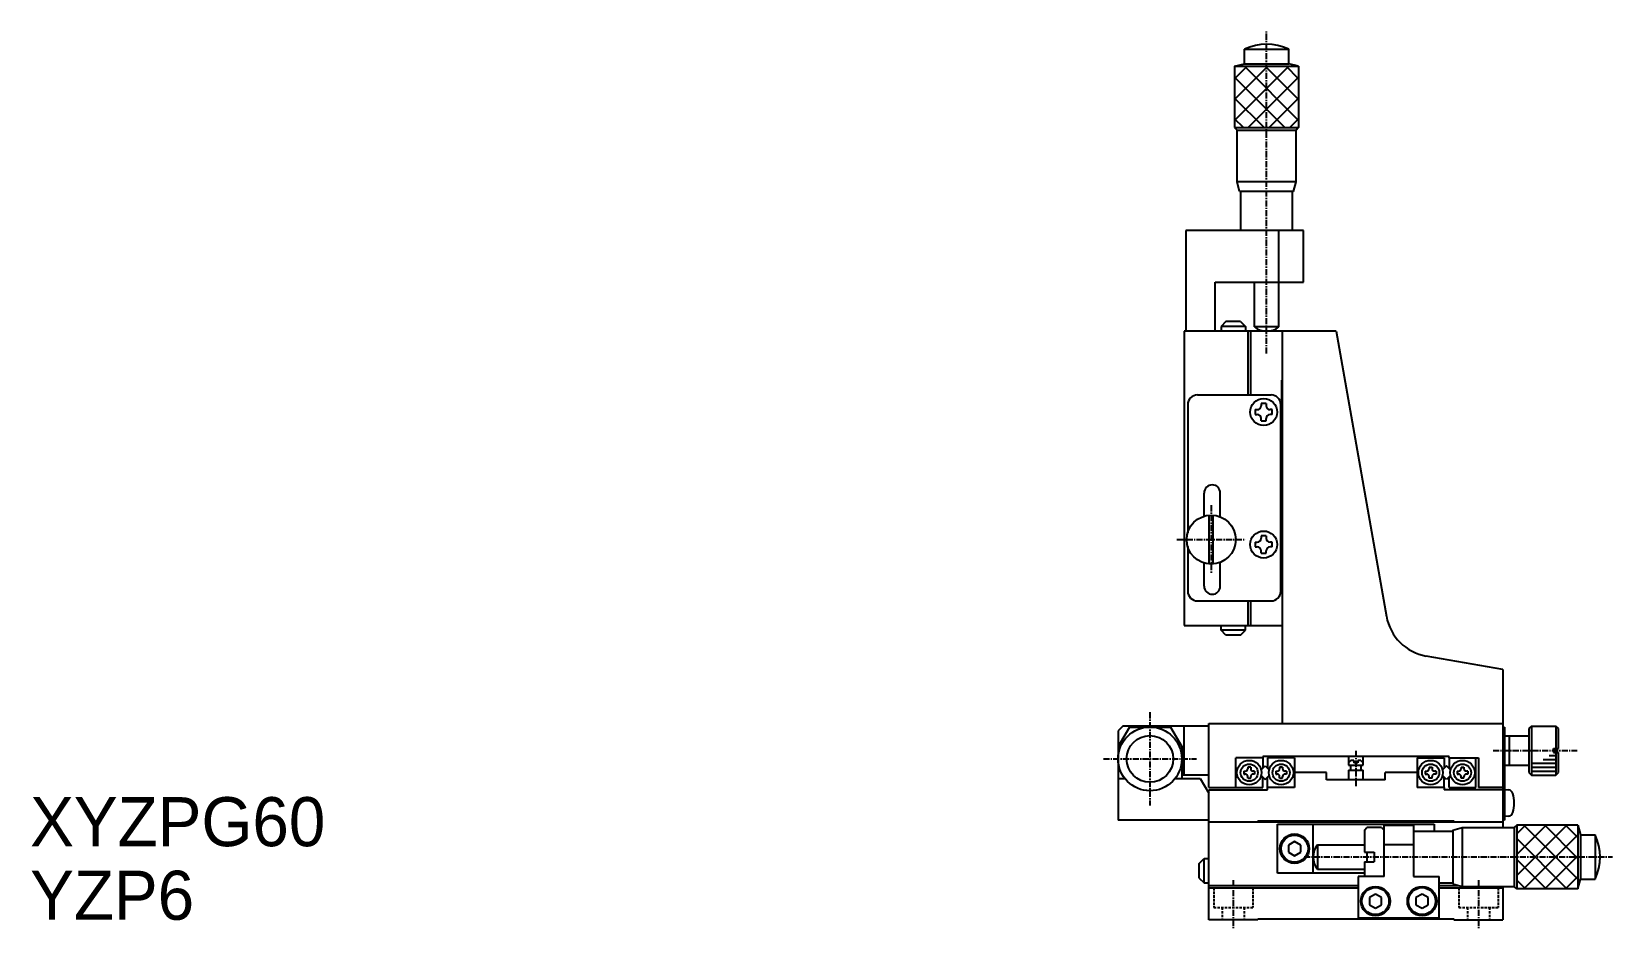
# Model space of a CAD drawing. Extents: x 12 to 547, y 6 to 541.
# Drawn here: x 13.1 to 335.5, y 6 to 188.8 of the extents above; entities that cross this region are included whole.
import ezdxf

# ---------------------------------------------------------------- set-up
doc = ezdxf.new("R2010")
doc.units = 0
doc.linetypes.add('CENTER', pattern=[2, 1.25, -0.25, 0.25, -0.25])
doc.linetypes.add('DASHED', pattern=[0.75, 0.5, -0.25])
doc.layers.get('0').update_dxf_attribs({"linetype": 'CONTINUOUS'})
doc.layers.add('CENTER', color=1, linetype='CENTER')

msp = doc.modelspace()

# ---------------------------------------------------------------- linework, layer by layer
at = {"color": 7, "linetype": 'CONTINUOUS'}
for p, q in [((260.47, 185.28), (269.47, 185.28)), ((260.47, 182.28), (260.47, 185.28)), ((269.47, 182.28), (269.47, 185.28)), ((258.45, 181.78), (260.47, 182.28)), ((258.45, 181.78), (271.49, 181.78)), ((258.45, 181.78), (258.45, 169.28)), ((260.47, 182.28), (269.47, 182.28)), ((271.49, 181.78), (269.47, 182.28)), ((271.49, 181.78), (271.49, 169.28)), ((258.45, 169.28), (271.49, 169.28)), ((258.45, 169.28), (258.95, 168.78)), ((258.95, 168.78), (270.99, 168.78)), ((258.95, 158.21), (258.95, 168.78)), ((271.49, 169.28), (270.99, 168.78)), ((270.99, 158.21), (270.99, 168.78)), ((259.47, 156.28), (258.95, 158.21)), ((270.99, 158.21), (258.99, 158.21)), ((270.47, 156.28), (270.99, 158.21)), ((270.47, 156.28), (259.47, 156.28)), ((259.72, 148.28), (259.72, 156.28)), ((270.22, 148.28), (270.22, 156.28)), ((248.47, 148.28), (248.47, 127.78)), ((272.47, 148.28), (248.47, 148.28)), ((267.47, 128.65), (267.47, 148.28)), ((272.47, 137.78), (272.47, 148.28)), ((254.47, 127.78), (254.47, 137.78)), ((254.47, 137.78), (272.47, 137.78)), ((262.47, 128.65), (262.47, 137.78)), ((256.67, 129.74), (255.67, 128.74)), ((259.67, 129.74), (256.67, 129.74)), ((259.67, 129.74), (260.67, 128.74)), ((279.17, 127.78), (248.17, 127.78)), ((248.17, 127.78), (248.17, 67.78)), ((260.67, 128.74), (255.67, 128.74)), ((255.67, 128.74), (255.67, 127.78)), ((260.67, 128.74), (260.67, 127.78)), ((261.17, 127.78), (261.17, 114.78)), ((261.67, 127.78), (261.67, 114.78)), ((267.47, 128.65), (262.47, 128.65)), ((268.17, 127.78), (268.17, 47.78)), ((279.17, 127.78), (289.42, 69.64)), ((267.97, 117.78), (267.97, 77.78)), ((267.97, 117.78), (268.17, 117.78)), ((250.87, 114.78), (265.87, 114.78)), ((263.87, 113.03), (263.87, 112.58)), ((264.87, 113.03), (263.87, 113.03)), ((264.87, 113.03), (264.87, 112.58)), ((248.87, 112.78), (248.87, 86.68)), ((262.62, 111.78), (263.07, 111.78)), ((262.62, 111.78), (262.62, 110.78)), ((262.62, 110.78), (263.07, 110.78)), ((263.87, 109.53), (263.87, 109.98)), ((264.87, 109.53), (264.87, 109.98)), ((266.12, 111.78), (265.67, 111.78)), ((266.12, 110.78), (265.67, 110.78)), ((266.12, 110.78), (266.12, 111.78)), ((267.87, 74.78), (267.87, 112.78)), ((263.87, 109.53), (264.87, 109.53)), ((252.22, 90.06), (252.22, 94.78)), ((255.52, 89.92), (255.52, 94.78)), ((253.27, 80.29), (253.27, 90.26)), ((254.07, 80.29), (254.07, 90.26)), ((248.87, 83.88), (248.87, 74.78)), ((262.62, 84.78), (263.07, 84.78)), ((262.62, 84.78), (262.62, 83.78)), ((263.87, 86.03), (263.87, 85.58)), ((264.87, 86.03), (263.87, 86.03)), ((264.87, 86.03), (264.87, 85.58)), ((266.12, 84.78), (265.67, 84.78)), ((266.12, 83.78), (266.12, 84.78)), ((255.52, 75.78), (255.52, 80.63)), ((262.62, 83.78), (263.07, 83.78)), ((263.87, 82.53), (263.87, 82.98)), ((263.87, 82.53), (264.87, 82.53)), ((264.87, 82.53), (264.87, 82.98)), ((266.12, 83.78), (265.67, 83.78)), ((252.22, 75.78), (252.22, 80.49)), ((267.97, 77.78), (268.17, 77.78)), ((250.87, 72.78), (265.87, 72.78)), ((261.17, 72.78), (261.17, 67.78)), ((261.67, 72.78), (261.67, 67.78)), ((248.17, 67.78), (268.17, 67.78)), ((255.67, 66.82), (255.67, 67.78)), ((260.67, 66.82), (260.67, 67.78)), ((256.67, 65.82), (255.67, 66.82)), ((260.67, 66.82), (255.67, 66.82)), ((259.67, 65.82), (256.67, 65.82)), ((259.67, 65.82), (260.67, 66.82)), ((313.17, 58.78), (297.53, 61.53)), ((313.17, 58.78), (313.17, 47.78)), ((235.67, 47.28), (234.67, 46.28)), ((236.97, 47.08), (234.67, 43.1)), ((234.67, 46.28), (234.67, 28.08)), ((253.17, 47.28), (235.67, 47.28)), ((236.97, 47.08), (245.38, 47.08)), ((245.38, 47.08), (247.67, 43.1)), ((248.17, 37.28), (248.17, 47.28)), ((253.17, 47.78), (313.17, 47.78)), ((253.17, 34.78), (253.17, 47.78)), ((268.17, 47.78), (313.17, 47.78)), ((313.17, 47.78), (313.17, 26.59)), ((313.17, 47.08), (313.47, 47.08)), ((313.47, 47.08), (313.47, 28.08)), ((313.47, 45.28), (318.47, 45.28)), ((314.47, 45.28), (314.47, 39.28)), ((318.97, 47.28), (318.47, 46.78)), ((318.47, 46.78), (318.47, 37.78)), ((318.97, 47.28), (318.97, 37.28)), ((318.97, 47.28), (323.97, 47.28)), ((323.97, 47.28), (323.97, 42.68)), ((324.47, 46.78), (323.97, 47.28)), ((324.47, 42.68), (324.47, 46.78)), ((247.67, 43.1), (247.67, 36.58)), ((323.47, 42.28), (323.47, 42.68)), ((323.47, 42.68), (324.47, 42.68)), ((323.47, 42.28), (323.47, 41.88)), ((258.67, 34.78), (258.67, 40.78)), ((264.17, 40.78), (258.67, 40.78)), ((261.72, 38.88), (261.12, 38.88)), ((261.12, 38.88), (261.12, 38.58)), ((261.72, 38.88), (261.72, 38.58)), ((263.85, 38.37), (264.67, 39.19)), ((302.17, 41.08), (264.17, 41.08)), ((264.17, 41.08), (264.17, 40.78)), ((264.17, 40.78), (264.17, 38.69)), ((264.67, 39.19), (265.49, 38.37)), ((270.67, 40.78), (265.17, 40.78)), ((265.17, 40.78), (265.17, 38.69)), ((268.22, 38.88), (267.62, 38.88)), ((267.62, 38.88), (267.62, 38.58)), ((268.22, 38.88), (268.22, 38.58)), ((270.67, 40.78), (270.67, 34.78)), ((281.67, 41.08), (281.67, 39.28)), ((282.17, 40.28), (281.67, 39.78)), ((281.67, 39.28), (284.67, 39.28)), ((282.77, 40.28), (282.17, 40.28)), ((282.17, 38.28), (282.17, 39.28)), ((282.77, 40.28), (282.77, 39.78)), ((283.57, 39.78), (282.77, 39.78)), ((284.17, 40.28), (283.57, 40.28)), ((283.57, 40.28), (283.57, 39.78)), ((284.17, 40.28), (284.67, 39.78)), ((284.17, 39.28), (284.17, 38.28)), ((284.67, 39.28), (284.67, 41.08)), ((295.67, 40.78), (295.67, 34.78)), ((295.67, 40.78), (301.17, 40.78)), ((298.12, 38.88), (298.72, 38.88)), ((298.12, 38.88), (298.12, 38.58)), ((298.72, 38.88), (298.72, 38.58)), ((301.67, 39.19), (300.85, 38.37)), ((301.17, 40.78), (301.17, 38.69)), ((302.49, 38.37), (301.67, 39.19)), ((302.17, 40.78), (302.17, 41.08)), ((302.17, 40.78), (302.17, 38.69)), ((302.17, 40.78), (308.17, 40.78)), ((304.62, 38.88), (305.22, 38.88)), ((304.62, 38.88), (304.62, 38.58)), ((305.22, 38.88), (305.22, 38.58)), ((307.67, 34.78), (307.67, 40.78)), ((308.17, 40.78), (308.17, 34.78)), ((313.47, 39.28), (318.47, 39.28)), ((323.47, 41.88), (324.47, 41.88)), ((323.97, 41.88), (323.97, 37.28)), ((324.47, 37.78), (324.47, 41.88)), ((234.67, 36.58), (236.05, 36.58)), ((246.3, 36.58), (251.44, 36.58)), ((253.17, 37.28), (247.67, 37.28)), ((251.44, 36.58), (253.17, 33.58)), ((260.32, 38.08), (260.32, 37.48)), ((260.32, 38.08), (260.62, 38.08)), ((260.32, 37.48), (260.62, 37.48)), ((261.12, 36.68), (261.12, 36.98)), ((261.12, 36.68), (261.72, 36.68)), ((261.72, 36.68), (261.72, 36.98)), ((262.52, 38.08), (262.22, 38.08)), ((262.52, 37.48), (262.22, 37.48)), ((262.52, 38.08), (262.52, 37.48)), ((263.85, 37.18), (264.67, 36.36)), ((264.17, 34.78), (264.17, 36.86)), ((264.67, 36.36), (265.49, 37.18)), ((265.17, 34.78), (265.17, 36.86)), ((266.82, 38.08), (266.82, 37.48)), ((266.82, 38.08), (267.12, 38.08)), ((266.82, 37.48), (267.12, 37.48)), ((267.62, 36.68), (267.62, 36.98)), ((267.62, 36.68), (268.22, 36.68)), ((268.22, 36.68), (268.22, 36.98)), ((269.02, 38.08), (268.72, 38.08)), ((269.02, 37.48), (268.72, 37.48)), ((269.02, 38.08), (269.02, 37.48)), ((277.17, 37.78), (270.67, 37.78)), ((277.17, 36.28), (277.17, 37.78)), ((289.17, 36.28), (277.17, 36.28)), ((281.67, 38.28), (284.67, 38.28)), ((281.67, 38.28), (281.67, 36.28)), ((284.67, 36.28), (284.67, 38.28)), ((295.67, 37.78), (289.17, 37.78)), ((289.17, 36.28), (289.17, 37.78)), ((297.32, 38.08), (297.32, 37.48)), ((297.32, 38.08), (297.62, 38.08)), ((297.32, 37.48), (297.62, 37.48)), ((298.12, 36.68), (298.12, 36.98)), ((298.72, 36.68), (298.12, 36.68)), ((298.72, 36.68), (298.72, 36.98)), ((299.52, 38.08), (299.22, 38.08)), ((299.52, 37.48), (299.22, 37.48)), ((299.52, 38.08), (299.52, 37.48)), ((301.67, 36.36), (300.85, 37.18)), ((301.17, 34.78), (301.17, 36.86)), ((302.49, 37.18), (301.67, 36.36)), ((302.17, 34.78), (302.17, 36.86)), ((303.82, 38.08), (303.82, 37.48)), ((303.82, 38.08), (304.12, 38.08)), ((303.82, 37.48), (304.12, 37.48)), ((304.62, 36.68), (304.62, 36.98)), ((305.22, 36.68), (304.62, 36.68)), ((305.22, 36.68), (305.22, 36.98)), ((306.02, 38.08), (305.72, 38.08)), ((306.02, 37.48), (305.72, 37.48)), ((306.02, 38.08), (306.02, 37.48)), ((318.47, 37.78), (318.97, 37.28)), ((318.97, 37.28), (323.97, 37.28)), ((323.97, 37.28), (324.47, 37.78)), ((253.17, 34.78), (264.17, 34.78)), ((253.17, 34.28), (265.17, 34.28)), ((253.17, 7.78), (253.17, 34.28)), ((265.17, 34.28), (265.17, 34.78)), ((270.67, 34.78), (265.17, 34.78)), ((301.17, 34.78), (295.67, 34.78)), ((301.17, 34.78), (301.17, 34.28)), ((313.17, 34.28), (301.17, 34.28)), ((302.17, 34.78), (307.67, 34.78)), ((313.17, 34.78), (308.17, 34.78)), ((313.47, 34.33), (314.32, 34.25)), ((253.17, 28.08), (234.67, 28.08)), ((253.17, 27.78), (313.17, 27.78)), ((263.17, 27.98), (303.17, 27.98)), ((263.17, 27.98), (263.17, 27.78)), ((267.17, 27.28), (299.17, 27.28)), ((267.17, 17.28), (267.17, 27.28)), ((274.47, 17.28), (274.47, 27.28)), ((284.92, 26.08), (285.42, 26.58)), ((284.92, 26.08), (284.92, 21.58)), ((288.42, 26.58), (285.42, 26.58)), ((288.42, 26.58), (288.92, 26.08)), ((288.92, 27.08), (294.92, 27.08)), ((288.92, 16.58), (288.92, 27.08)), ((294.92, 27.08), (294.92, 16.58)), ((294.92, 25.83), (302.92, 25.83)), ((299.17, 27.28), (299.17, 25.83)), ((302.92, 26.08), (304.85, 26.59)), ((302.92, 26.08), (302.92, 15.08)), ((303.17, 27.98), (303.17, 27.78)), ((304.85, 26.59), (304.85, 14.59)), ((304.85, 26.59), (315.47, 26.59)), ((313.47, 28.08), (313.17, 28.08)), ((314.32, 28.9), (313.47, 28.83)), ((315.97, 27.09), (315.47, 26.59)), ((315.47, 26.59), (315.47, 14.56)), ((315.97, 27.09), (315.97, 14.06)), ((328.47, 27.09), (315.97, 27.09)), ((328.47, 27.09), (328.47, 14.06)), ((328.47, 27.09), (328.97, 25.08)), ((270.67, 23.72), (269.42, 23)), ((269.42, 23), (269.42, 21.55)), ((271.92, 23), (270.67, 23.72)), ((271.92, 21.55), (271.92, 23)), ((275.35, 23.08), (275.35, 18.08)), ((275.35, 23.08), (284.92, 23.08)), ((294.92, 23.08), (288.92, 23.08)), ((328.97, 25.08), (331.97, 25.08)), ((328.97, 25.08), (328.97, 16.08)), ((331.97, 25.08), (331.97, 16.08)), ((251.21, 19.28), (252.21, 20.28)), ((252.21, 15.28), (252.21, 20.28)), ((252.21, 20.28), (253.17, 20.28)), ((269.42, 21.55), (270.67, 20.83)), ((270.67, 20.83), (271.92, 21.55)), ((284.92, 21.58), (286.92, 21.58)), ((284.92, 19.58), (284.92, 16.58)), ((284.92, 19.58), (286.92, 19.58)), ((285.42, 21.58), (285.42, 19.58)), ((286.92, 21.58), (286.92, 19.58)), ((251.21, 16.28), (251.21, 19.28)), ((251.21, 16.28), (252.21, 15.28)), ((284.92, 17.28), (267.17, 17.28)), ((275.35, 18.08), (284.92, 18.08)), ((288.92, 16.58), (283.67, 16.58)), ((283.67, 16.58), (283.67, 8.08)), ((294.92, 16.58), (300.17, 16.58)), ((300.17, 8.08), (300.17, 16.58)), ((252.21, 15.28), (253.17, 15.28)), ((253.17, 14.78), (283.67, 14.78)), ((253.17, 14.28), (283.67, 14.28)), ((287.17, 13.02), (285.92, 12.3)), ((288.42, 12.3), (287.17, 13.02)), ((296.67, 13.02), (295.42, 12.3)), ((297.92, 12.3), (296.67, 13.02)), ((300.17, 15.33), (302.92, 15.33)), ((300.17, 14.78), (304.04, 14.78)), ((300.17, 14.28), (313.17, 14.28)), ((302.92, 15.08), (304.85, 14.56)), ((304.85, 14.56), (315.47, 14.56)), ((313.17, 14.56), (313.17, 7.78)), ((315.97, 14.06), (315.47, 14.56)), ((328.47, 14.06), (315.97, 14.06)), ((328.47, 14.06), (328.97, 16.08)), ((328.97, 16.08), (331.97, 16.08)), ((285.92, 12.3), (285.92, 10.85)), ((285.92, 10.85), (287.17, 10.13)), ((287.17, 10.13), (288.42, 10.85)), ((288.42, 10.85), (288.42, 12.3)), ((295.42, 12.3), (295.42, 10.85)), ((295.42, 10.85), (296.67, 10.13)), ((296.67, 10.13), (297.92, 10.85)), ((297.92, 10.85), (297.92, 12.3)), ((263.17, 7.78), (253.17, 7.78)), ((263.17, 7.98), (303.17, 7.98)), ((263.17, 7.98), (263.17, 7.78)), ((300.17, 8.08), (283.67, 8.08)), ((303.17, 7.98), (303.17, 7.78)), ((303.17, 7.78), (313.17, 7.78))]:
    msp.add_line(p, q, dxfattribs=at)
at = {"color": 3, "linetype": 'CONTINUOUS'}
for p, q in [((261, 181.78), (258.45, 179.23)), ((265.24, 181.78), (258.45, 174.99)), ((269.49, 181.78), (258.45, 170.74)), ((271.49, 170.74), (260.46, 181.78)), ((271.49, 174.99), (264.7, 181.78)), ((271.49, 179.23), (268.94, 181.78)), ((268.71, 169.28), (258.45, 179.54)), ((271.49, 179.54), (261.23, 169.28)), ((264.47, 169.28), (258.45, 175.29)), ((271.49, 175.29), (265.47, 169.28)), ((260.23, 169.28), (258.45, 171.05)), ((271.49, 171.05), (269.71, 169.28)), ((318.97, 39.68), (323.97, 39.68)), ((318.97, 38.88), (323.97, 38.88)), ((321.34, 40.48), (323.97, 40.48)), ((322.57, 41.28), (323.97, 41.28)), ((318.97, 38.08), (323.97, 38.08)), ((315.97, 25.32), (317.75, 27.09)), ((315.97, 21.08), (321.99, 27.09)), ((315.97, 16.83), (326.23, 27.09)), ((328.47, 16.06), (317.44, 27.09)), ((328.47, 20.3), (321.68, 27.09)), ((328.47, 24.55), (325.92, 27.09)), ((326.23, 14.06), (315.97, 24.32)), ((317.44, 14.06), (328.47, 25.09)), ((321.99, 14.06), (315.97, 20.08)), ((321.68, 14.06), (328.47, 20.85)), ((325.92, 14.06), (328.47, 16.6)), ((317.75, 14.06), (315.97, 15.83))]:
    msp.add_line(p, q, dxfattribs=at)
at = {"color": 3, "linetype": 'DASHED'}
for p, q in [((254.17, 14.28), (254.17, 10.28)), ((262.17, 14.28), (262.17, 10.28)), ((304.17, 14.28), (304.17, 10.28)), ((312.17, 14.28), (312.17, 10.28)), ((254.17, 10.28), (262.17, 10.28)), ((255.92, 10.28), (255.92, 7.78)), ((260.42, 10.28), (260.42, 7.78)), ((304.17, 10.28), (312.17, 10.28)), ((305.92, 10.28), (305.92, 7.78)), ((310.42, 10.28), (310.42, 7.78))]:
    msp.add_line(p, q, dxfattribs=at)
at = {"color": 7, "linetype": 'CONTINUOUS'}
for centre, radius in [((264.37, 111.28), 2.75), ((253.67, 85.28), 5), ((264.37, 84.28), 2.75), ((241.17, 40.58), 6.5), ((241.17, 40.58), 4.75), ((261.42, 37.78), 2.5), ((261.42, 37.78), 1.75), ((267.92, 37.78), 2.5), ((267.92, 37.78), 1.75), ((298.42, 37.78), 2.5), ((298.42, 37.78), 1.75), ((304.92, 37.78), 2.5), ((304.92, 37.78), 1.75), ((270.67, 22.28), 3), ((270.67, 22.28), 2.75), ((287.17, 11.58), 3), ((287.17, 11.58), 2.75), ((296.67, 11.58), 3), ((296.67, 11.58), 2.75)]:
    msp.add_circle(centre, radius, dxfattribs=at)
for centre, radius, start, end in [((264.97, 175.65), 10.62, 64.9423, 115.0577), ((264.97, 131.78), 4, 231.3178, 308.7225), ((250.87, 112.78), 2, 90, 180), ((265.87, 112.78), 2, 0, 90), ((263.07, 112.58), 0.8, 270, 0), ((263.07, 109.98), 0.8, 0, 90), ((265.67, 112.58), 0.8, 180, 270), ((265.67, 109.98), 0.8, 90, 180), ((253.87, 94.78), 1.65, 0, 180), ((263.07, 85.58), 0.8, 270, 0), ((265.67, 85.58), 0.8, 180, 270), ((263.07, 82.98), 0.8, 0, 90), ((265.67, 82.98), 0.8, 90, 180), ((250.87, 74.78), 2, 180, 270), ((253.87, 75.78), 1.65, 180, 0), ((265.87, 74.78), 2, 270, 0), ((299.27, 71.38), 10, 190, 260), ((260.62, 38.58), 0.5, 270, 0), ((260.62, 36.98), 0.5, 0, 90), ((262.22, 38.58), 0.5, 180, 270), ((262.22, 36.98), 0.5, 90, 180), ((267.12, 38.58), 0.5, 270, 0), ((267.12, 36.98), 0.5, 0, 90), ((268.72, 38.58), 0.5, 180, 270), ((268.72, 36.98), 0.5, 90, 180), ((297.62, 38.58), 0.5, 270, 0), ((297.62, 36.98), 0.5, 0, 90), ((299.22, 38.58), 0.5, 180, 270), ((299.22, 36.98), 0.5, 90, 180), ((304.12, 38.58), 0.5, 270, 0), ((304.12, 36.98), 0.5, 0, 90), ((305.72, 38.58), 0.5, 180, 270), ((305.72, 36.98), 0.5, 90, 180), ((314.23, 33.25), 1, 16.257, 85), ((308.47, 31.58), 7, 343.743, 16.257), ((314.23, 29.9), 1, 275, 343.743), ((278.47, 20.58), 4, 141.2775, 218.6822), ((322.35, 20.58), 10.62, 334.9423, 25.0577)]:
    msp.add_arc(centre, radius, start, end, dxfattribs=at)
at = {"layer": 'CENTER', "color": 1, "linetype": 'CENTER'}
for p, q in [((264.97, 123.2), (264.97, 188.84)), ((253.67, 92.28), (253.67, 78.28)), ((246.67, 85.28), (260.67, 85.28)), ((241.17, 50.08), (241.17, 31.08)), ((283.17, 42.24), (283.17, 34.82)), ((311.15, 42.28), (328.34, 42.28)), ((231.67, 40.58), (250.67, 40.58)), ((272.62, 20.58), (335.49, 20.58)), ((258.17, 15.83), (258.17, 6.03)), ((308.17, 15.83), (308.17, 6.03))]:
    msp.add_line(p, q, dxfattribs=at)

# ---------------------------------------------------------------- texts
at = {"color": 7, "linetype": 'CONTINUOUS'}
for s, p in [('XYZPG60', (12.78, 22.78)), ('YZP6', (12.78, 7.78))]:
    msp.add_text(s, height=10, dxfattribs=at).set_placement(p)

doc.saveas('drawing.dxf')
